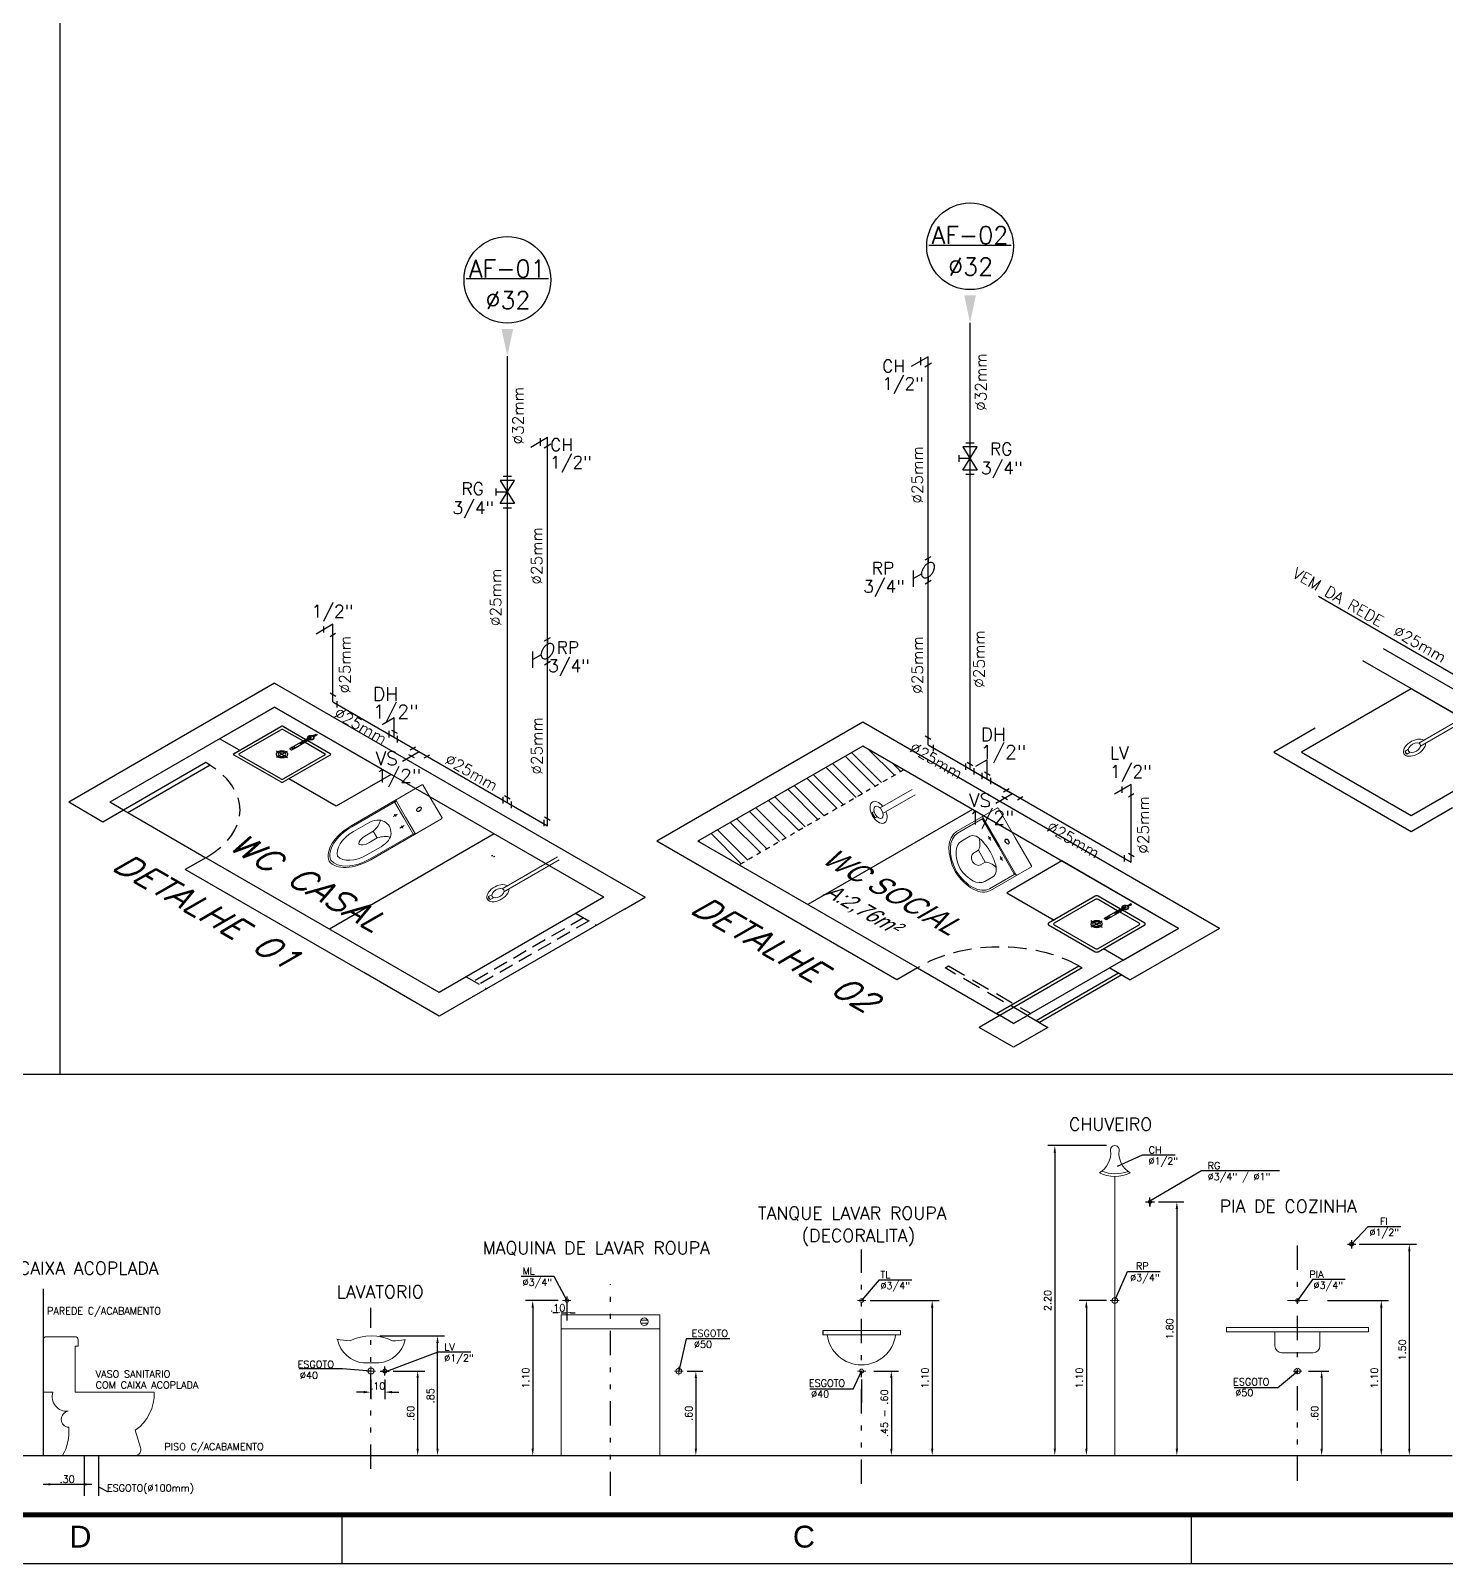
# Model space of a CAD drawing. Header units: millimetres. Extents: x 3923 to 4007, y 744 to 863.
# Drawn here: x 3947.21 to 3976.37, y 743.99 to 775.57 of the extents above; entities that cross this region are included whole.
import ezdxf
from ezdxf.enums import TextEntityAlignment as Align

# ---------------------------------------------------------------- set-up
doc = ezdxf.new("R2010")
doc.units = ezdxf.units.MM
for name, pattern in [('DASHDOT2', [0.5, 0.25, -0.125, 0, -0.125]), ('DASHED', [0.75, 0.5, -0.25]), ('DIVIDE', [1.25, 0.5, -0.25, 0, -0.25, 0, -0.25]), ('HIDDEN2', [0.1875, 0.125, -0.0625])]:
    doc.linetypes.add(name, pattern=pattern)
for name, color, linetype in [('-HIDRO', 8, 'Continuous'), ('A-PEN-R', 1, 'Continuous'), ('A-PEN-Y', 2, 'Continuous'), ('AF', 5, 'Continuous'), ('CERC02', 3, 'Continuous'), ('CONEXAO_AG_FRIA', 2, 'Continuous'), ('CONEXÃO_HIDRÁULICA', 2, 'Continuous'), ('Diametro', 2, 'Continuous'), ('E-txt-g', 3, 'Continuous'), ('HIDRO 01', 4, 'Continuous'), ('LAYER8', 9, 'Continuous'), ("PRANCHA - PROJETU'S", 7, 'Continuous'), ('Prumadas_L', 1, 'Continuous'), ('Prumadas_Q', 3, 'Continuous'), ('Prumadas_T', 2, 'Continuous'), ('TEXT', 2, 'Continuous'), ('TigreCad', 3, 'Continuous'), ('TUBELPAREDE', 2, 'Continuous')]:
    doc.layers.add(name, color=color, linetype=linetype)
for name, color, linetype, lineweight in [('BLOCOS HIDRAULICA', 4, 'Continuous', 9), ('E-Lay-9', 9, 'Continuous', 9), ('E-Txt-W', 7, 'Continuous', 20)]:
    doc.layers.add(name, color=color, linetype=linetype, lineweight=lineweight)
doc.styles.add('ARIAL', font='arial.ttf', dxfattribs={"height": 2})
doc.styles.add('F2', font='ARIALN.TTF')
doc.styles.add('REG60', font='romans.shx', dxfattribs={"width": 0.8, "height": 0.15})
doc.styles.add('REG80', font='romans.shx', dxfattribs={"width": 0.8, "height": 0.2})
doc.styles.add('ROMANS', font='romans__.ttf', dxfattribs={"height": 0.1})

# ---------------------------------------------------------------- blocks, each defined once
blk = doc.blocks.new('ADFSGASDFG')
at = {"layer": "PRANCHA - PROJETU'S", "color": 1}
for p, q in [((307.178, 48.946), (307.178, 47.946)), ((307.178, 48.946), (307.178, 47.946)), ((276.578, 47.946), (360.678, 47.946))]:
    blk.add_line(p, q, dxfattribs=at)
at = {"layer": "PRANCHA - PROJETU'S", "color": 4, "const_width": 0.1}
blk.add_lwpolyline([(279.078, 106.346), (359.678, 106.346), (359.678, 48.946), (279.078, 48.946)], close=True, dxfattribs=at)
at = {"layer": "PRANCHA - PROJETU'S", "color": 50, "linetype": 'Continuous', "style": 'ARIAL'}
for s, p in [('D', (301.788, 48.496)), ('C', (316.698, 48.496)), ('C', (316.698, 48.496))]:
    blk.add_text(s, height=0.45, dxfattribs=at).set_placement(p, align=Align.MIDDLE)
blk = doc.blocks.new('Chuveiro')
at = {"layer": 'E-Lay-9', "color": 8}
for p, q in [((-0.0311, 0.0156), (-0.3604, 0.0156)), ((0.0509, 0.0156), (0.0311, 0.0156)), ((0.0509, 0.0156), (0.0509, -0.0156)), ((-0.0311, -0.0156), (-0.3604, -0.0156)), ((0.0509, -0.0156), (0.0311, -0.0156))]:
    blk.add_line(p, q, dxfattribs=at)
blk.add_circle((0, 0), 0.0348, dxfattribs=at)
for centre, radius, start, end in [((0, 0), 0.0624, 194.4775, 165.5225), ((0.0093, 0), 0.0444, 339.42663, 20.57337)]:
    blk.add_arc(centre, radius, start, end, dxfattribs=at)
blk = doc.blocks.new('vaso-s')
at = {"color": 8}
for start, end in [(0, 180), (180, 0)]:
    blk.add_arc((0.08, 0), 0.0143, start, end, dxfattribs=at)
at = {"layer": 'E-Lay-9', "color": 8}
for p, q in [((0, 0.17), (0, 0)), ((0.4256, 0.175), (0.005, 0.175)), ((0.16, 0.17), (0.16, 0.17)), ((0.16, 0.17), (0.16, 0)), ((0.4256, 0.165), (0.165, 0.165)), ((0.17, 0), (0.17, 0.16)), ((0.4306, 0.12), (0.3459, 0.12)), ((0.2134, 0.06), (0.1891, 0.06)), ((0.2013, 0.0479), (0.2013, 0.0722)), ((0.3406, 0.035), (0.3406, 0)), ((0.3906, 0.035), (0.3406, 0.035)), ((0, -0.17), (0, 0)), ((0.16, -0.17), (0.16, 0)), ((0.17, 0), (0.17, -0.1601)), ((0.2134, -0.06), (0.1891, -0.06)), ((0.2013, -0.0479), (0.2013, -0.0722)), ((0.3406, -0.035), (0.3406, 0)), ((0.3906, -0.035), (0.3406, -0.035)), ((0.4306, -0.12), (0.3459, -0.12)), ((0.4256, -0.175), (0.005, -0.175)), ((0.16, -0.17), (0.16, -0.17)), ((0.4256, -0.165), (0.165, -0.165))]:
    blk.add_line(p, q, dxfattribs=at)
for centre in [(0.2013, 0.06), (0.2013, -0.06)]:
    blk.add_circle(centre, 0.005, dxfattribs=at)
for centre, radius, start, end in [((0.005, 0.17), 0.005, 90, 180), ((0.155, 0.17), 0.005, 0, 90), ((0.165, 0.17), 0.00495, 180, 270), ((0.165, 0.16), 0.00495, 0, 90), ((0.4256, -0.015), 0.19, 4.52806, 90), ((0.4256, -0.015), 0.18, 4.78019, 90), ((0.3459, 0.0375), 0.0825, 90, 163.03545), ((0.3754, 0.1358), 0.1066, 206.93947, 250.96472), ((0.4306, -0.015), 0.135, 6.37937, 90), ((0.518, -0.015), 0.2624, 163.03545, 176.7233), ((0.3906, -0.015), 0.05, 17.4576, 90), ((0.518, 0.015), 0.2624, 183.2767, 196.96455), ((0.3459, -0.0375), 0.0825, 196.96455, 270), ((0.3754, -0.1358), 0.1066, 109.03528, 153.06053), ((0.3906, 0.015), 0.05, 270, 342.5424), ((0.4256, 0.015), 0.19, 270, 355.47194), ((0.4256, 0.015), 0.18, 270, 355.21981), ((0.4306, 0.015), 0.135, 270, 353.62063), ((0.005, -0.17), 0.005, 180, 270), ((0.155, -0.17), 0.005, 270, 0), ((0.165, -0.17), 0.00495, 90, 180), ((0.165, -0.1601), 0.00495, 270, 0)]:
    blk.add_arc(centre, radius, start, end, dxfattribs=at)
blk = doc.blocks.new('TXT-AMB75')
at = {"layer": 'E-txt-g', "style": 'REG80', "width": 0.8, "flags": 8}
blk.add_attdef('TXT', text='', height=0.2, dxfattribs=at).set_placement((0.005, 0.296), align=Align.CENTER)
at = {"layer": 'E-Txt-W', "style": 'REG60', "width": 0.8, "flags": 8}
blk.add_attdef('TXT', text='', height=0.15, dxfattribs=at).set_placement((0.005, 0.027), align=Align.CENTER)
blk = doc.blocks.new('iso_wc02')
at = {"layer": '-HIDRO', "linetype": 'DASHED', "ltscale": 0.2}
h = blk.add_hatch(dxfattribs=at)
h.set_pattern_fill('ANSI32', color=256, scale=0.02, angle=180, style=0)
h.set_pattern_definition([(225, (-2708.38716, -4082.15972), (0.134703842, -0.134703842), []), (225, (-2708.47696, -4082.15972), (0.134703842, -0.134703842), [])])
h.paths.add_polyline_path([(-1.0352, -0.1372), (-1.2474, -0.3493), (-0.3988, -1.1979), (-0.1867, -0.9857)])
at = {"layer": '-HIDRO', "ltscale": 0.5}
for p, q in [((0.379, 1.4891), (-1.4595, -0.3493)), ((0.379, 1.4891), (0.8386, 1.0295)), ((0.379, 1.277), (-1.2474, -0.3493)), ((0.379, 1.277), (0.7325, 0.9235)), ((0.7325, 0.9235), (0.8386, 1.0295)), ((0.7325, 0.9235), (1.1576, 0.4984)), ((1.1568, 0.4992), (1.2629, 0.6053)), ((1.2629, 0.6053), (1.4396, 0.4285)), ((1.1568, 0.4992), (1.2275, 0.4285)), ((1.2275, 0.4285), (1.1568, 0.4992)), ((1.2275, 0.4285), (1.1568, 0.3578)), ((1.2275, 0.4285), (1.1568, 0.3578)), ((1.4396, 0.4285), (1.2629, 0.2517)), ((0.7325, -0.0665), (1.1568, 0.3578)), ((1.1568, 0.3578), (1.2629, 0.2517)), ((-0.6817, 0.2163), (0.1668, -0.6322)), ((0.7325, -0.0665), (-0.3988, -1.1979)), ((0.7325, -0.0665), (0.8386, -0.1726)), ((0.8386, -0.1726), (-0.3988, -1.41)), ((-1.4595, -0.3493), (-0.3988, -1.41)), ((-1.2474, -0.3493), (-0.3988, -1.1979))]:
    blk.add_line(p, q, dxfattribs=at)
at = {"layer": '-HIDRO'}
for p, q in [((0.165, 1.037), (0.1593, 1.0314)), ((0.177, 1.0137), (0.1593, 1.0314)), ((0.1827, 1.0193), (0.165, 1.037)), ((0.1887, 1.002), (0.2425, 0.9482)), ((0.1944, 1.0076), (0.2481, 0.9539)), ((0.2775, 0.9084), (0.1963, 0.9896)), ((0.288, 0.9189), (0.2067, 1.0001)), ((0.2481, 0.9539), (0.2425, 0.9482)), ((0.2766, 0.908), (0.2785, 0.9061)), ((0.2794, 0.9065), (0.2815, 0.9044)), ((0.2807, 0.9039), (0.2825, 0.9021)), ((0.2897, 0.8962), (0.2834, 0.9025)), ((0.2884, 0.9198), (0.2902, 0.9179)), ((0.2898, 0.917), (0.292, 0.9148)), ((0.2924, 0.9157), (0.2943, 0.9139)), ((0.3002, 0.9066), (0.2939, 0.913)), ((0.3408, 0.8556), (0.3118, 0.8846)), ((0.3408, 0.8556), (0.3697, 0.8846)), ((0.3408, 0.8556), (0.3118, 0.8266)), ((0.3408, 0.8556), (0.3697, 0.8266))]:
    blk.add_line(p, q, dxfattribs=at)
at = {"layer": '-HIDRO', "linetype": 'DASHDOT2', "ltscale": 0.05}
blk.add_line((-1.0352, -0.1372), (-0.1867, -0.9857), dxfattribs=at)
at = {"layer": '-HIDRO'}
blk.add_lwpolyline([(0.5593, 0.8916), (0.6618, 0.9942), (0.379, 1.277), (-0.2221, 0.676), (0.0608, 0.3931), (0.3047, 0.6371)], dxfattribs=at)
for points in [[(0.2076, 0.9783), (0.0926, 0.8633, 0.414214), (0.0926, 0.8492), (0.333, 0.6088, 0.414214), (0.3472, 0.6088), (0.5876, 0.8492, 0.414214), (0.5876, 0.8633), (0.3472, 1.1038, 0.414214), (0.333, 1.1038), (0.218, 0.9888)], [(0.2217, 0.9642), (0.1209, 0.8633, 0.414214), (0.1209, 0.8492), (0.333, 0.6371, 0.414214), (0.3472, 0.6371), (0.5593, 0.8492, 0.414214), (0.5593, 0.8633), (0.3472, 1.0755, 0.414214), (0.333, 1.0755), (0.2322, 0.9746)]]:
    blk.add_lwpolyline(points, format="xyb", dxfattribs=at)
at = {"layer": '-HIDRO', "ltscale": 0.05}
for points in [[(1.219, 0.5614), (1.2014, 0.5438), (0.7771, 0.968), (0.7948, 0.9857)], [(1.1568, 0.3578), (1.1391, 0.3401), (0.7149, 0.7644), (0.7325, 0.782)]]:
    blk.add_lwpolyline(points, close=True, dxfattribs=at)
at = {"layer": '-HIDRO', "linetype": 'HIDDEN2'}
blk.add_lwpolyline([(1.1568, 0.4992), (0.7325, 0.0749), (0.7149, 0.0926), (1.1391, 0.5169)], close=True, dxfattribs=at)
at = {"layer": '-HIDRO'}
for centre, radius, start, end in [((0.1923, 1.0041), 0.018, 147.83959, 290.74422), ((0.1923, 1.0041), 0.015, 330.46601, 299.53399), ((0.1923, 1.0041), 0.018, 339.25578, 122.16041), ((0.1945, 1.0018), 0.00582, 91.53885, 178.46115), ((0.3408, 0.8556), 0.03, 135, 315), ((0.3408, 0.8556), 0.03, 315, 135), ((0.3408, 0.8556), 0.02, 135, 315), ((0.3408, 0.8556), 0.02, 315, 135)]:
    blk.add_arc(centre, radius, start, end, dxfattribs=at)
at = {"layer": '-HIDRO', "linetype": 'HIDDEN2'}
blk.add_arc((1.1196, 0.3574), 0.574, 134.84421, 227.59354, dxfattribs=at)
at = {"layer": '-HIDRO'}
for centre in [(0.2736, 0.9228), (0.295, 0.9014)]:
    blk.add_ellipse(centre, major_axis=(0.00523, 0.00523), ratio=0.331547, start_param=3.141593, end_param=6.283185, dxfattribs=at)
at = {"layer": '-HIDRO', "extrusion": (0, 0, -1)}
for centre, start_param, end_param in [((0.2825, 0.9139), 2.66571, 6.759068), ((0.2844, 0.912), 3.141593, 6.283185), ((0.2865, 0.9098), 2.66571, 6.759068), ((0.2884, 0.908), 3.141593, 6.283185)]:
    blk.add_ellipse(centre, major_axis=(-0.00588, -0.00588), ratio=0.08357, start_param=start_param, end_param=end_param, dxfattribs=at)
at = {"layer": '-HIDRO', "xscale": -1, "rotation": 134.9999999999999}
for name, p in [('vaso-s', (-0.4349, 0.4349)), ('Chuveiro', (-0.6558, -0.2675))]:
    blk.add_blockref(name, p, dxfattribs=at)
at = {"layer": '-HIDRO', "linetype": 'HIDDEN2'}
ref = blk.add_blockref('TXT-AMB75', (0.2676, -0.3922), dxfattribs=dict(at, xscale=0.729, yscale=0.729, zscale=0.7290000000000001, rotation=44.99999999999999))
ref.add_attrib('TXT', 'WC SOCIAL', dxfattribs={"layer": 'E-txt-g', "color": 2, "height": 0.1458, "rotation": 45, "style": 'F2'}).set_placement((0.1177, -0.2366), align=Align.CENTER)
ref.add_attrib('TXT', 'A:2,76m²', dxfattribs={"layer": 'E-Txt-W', "height": 0.10935, "rotation": 45, "style": 'F2'}).set_placement((0.2565, -0.3755), align=Align.CENTER)
blk = doc.blocks.new('*U1326', base_point=(2541.5, 283.9))
for p, q in [((2535.4, 277.1), (2535.4, 283.8)), ((2538.6, 275.6), (2544.4, 278.9))]:
    blk.add_line(p, q)
blk = doc.blocks.new('*U1325', base_point=(2541.5, 289.3))
for p, q in [((2535.8, 298.7), (2547.3, 280)), ((2535.8, 280), (2547.3, 298.7)), ((2547.3, 298.7), (2535.8, 298.7)), ((2538.2, 302), (2544.9, 302)), ((2541.5, 289.3), (2532.6, 289.3)), ((2547.3, 280), (2535.8, 280)), ((2538.2, 276.7), (2544.9, 276.7))]:
    blk.add_line(p, q)
at = {"linetype": 'Continuous'}
blk.add_line((2532.6, 286.6), (2532.6, 292.1), dxfattribs=at)
blk = doc.blocks.new('ADH_CXI_RG_A')
for p, q in [((0.0195, 0.0667), (-0.0195, 0.0892)), ((0, 0.078), (0, 0.046)), ((-0.0195, -0.0667), (0.0195, -0.0892)), ((0, -0.046), (0, -0.078)), ((0.0398, -0.023), (0.0937, -0.0541)), ((0.0937, -0.1066), (0.0937, -0.0016))]:
    blk.add_line(p, q)
blk.add_lwpolyline([(0.0398, -0.023, 0.064782), (0.0374, -0.0059, 0.052885), (0.0305, 0.0119, 0.05077), (0.0199, 0.0283, 0.057376), (0.0069, 0.0413, 0.075912), (-0.0069, 0.0493, 0.111921), (-0.0199, 0.0513, 0.1493), (-0.0305, 0.0472, 0.133827), (-0.0374, 0.0373, 0.091621), (-0.0398, 0.023, 0.064782), (-0.0374, 0.0059, 0.052885), (-0.0305, -0.0119, 0.05077), (-0.0199, -0.0283, 0.057376), (-0.0069, -0.0413, 0.075912), (0.0069, -0.0493, 0.111921), (0.0199, -0.0513, 0.1493), (0.0305, -0.0472, 0.133827), (0.0374, -0.0373, 0.091621), (0.0398, -0.023)], format="xyb", close=True)
blk = doc.blocks.new('iso_wc01')
at = {"layer": '-HIDRO', "ltscale": 0.5}
for p, q in [((-0.379, 1.4891), (-1.4396, 0.4285)), ((-0.379, 1.4891), (1.5302, -0.4201)), ((-0.379, 1.277), (-1.2275, 0.4285)), ((1.3181, -0.4201), (-0.379, 1.277)), ((-1.2629, 0.2517), (-1.4396, 0.4285)), ((-1.1568, 0.3578), (-1.2275, 0.4285)), ((-1.1568, 0.3578), (-1.2629, 0.2517)), ((0.7524, 0.1456), (-0.0961, -0.7029)), ((-0.7325, -0.0665), (-0.8386, -0.1726)), ((0.4695, -1.2686), (-0.7325, -0.0665)), ((0.0806, -1.0918), (-0.8386, -0.1726)), ((1.3181, -0.4201), (0.4695, -1.2686)), ((1.4241, -0.5261), (1.5302, -0.4201)), ((1.4241, -0.5261), (0.4695, -1.4807)), ((0.4695, -1.4807), (0.0806, -1.0918))]:
    blk.add_line(p, q, dxfattribs=at)
at = {"layer": '-HIDRO'}
for p, q in [((-0.1827, 1.0193), (-0.165, 1.037)), ((-0.177, 1.0137), (-0.1593, 1.0314)), ((-0.165, 1.037), (-0.1593, 1.0314)), ((-0.288, 0.9189), (-0.2067, 1.0001)), ((-0.2775, 0.9084), (-0.1963, 0.9896)), ((-0.1944, 1.0076), (-0.2481, 0.9539)), ((-0.2481, 0.9539), (-0.2425, 0.9482)), ((-0.1887, 1.002), (-0.2425, 0.9482)), ((-0.3408, 0.8556), (-0.3697, 0.8846)), ((-0.3408, 0.8556), (-0.3118, 0.8846)), ((-0.3002, 0.9066), (-0.2939, 0.913)), ((-0.2924, 0.9157), (-0.2943, 0.9139)), ((-0.2898, 0.917), (-0.292, 0.9148)), ((-0.2884, 0.9198), (-0.2902, 0.9179)), ((-0.2897, 0.8962), (-0.2834, 0.9025)), ((-0.2807, 0.9039), (-0.2825, 0.9021)), ((-0.2794, 0.9065), (-0.2815, 0.9044)), ((-0.2766, 0.908), (-0.2785, 0.9061)), ((-0.3408, 0.8556), (-0.3697, 0.8266)), ((-0.3408, 0.8556), (-0.3118, 0.8266))]:
    blk.add_line(p, q, dxfattribs=at)
at = {"layer": '-HIDRO', "ltscale": 0.05}
blk.add_line((-1.1356, 0.3366), (-0.7325, -0.0665), dxfattribs=at)
at = {"layer": '-HIDRO', "linetype": 'DASHED', "ltscale": 0.2}
for p, q in [((1.2133, -0.6026), (0.6476, -1.1683)), ((1.2416, -0.6309), (0.6759, -1.1966)), ((1.1744, -0.5637), (1.2805, -0.6698)), ((0.6087, -1.1294), (0.7148, -1.2355))]:
    blk.add_line(p, q, dxfattribs=at)
at = {"layer": '-HIDRO'}
blk.add_lwpolyline([(-0.5593, 0.8916), (-0.6618, 0.9942), (-0.379, 1.277), (0.2221, 0.676), (-0.0608, 0.3931), (-0.3047, 0.6371)], dxfattribs=at)
for points in [[(-0.2076, 0.9783), (-0.0926, 0.8633, -0.414214), (-0.0926, 0.8492), (-0.333, 0.6088, -0.414214), (-0.3472, 0.6088), (-0.5876, 0.8492, -0.414214), (-0.5876, 0.8633), (-0.3472, 1.1038, -0.414214), (-0.333, 1.1038), (-0.218, 0.9888)], [(-0.2217, 0.9642), (-0.1209, 0.8633, -0.414214), (-0.1209, 0.8492), (-0.333, 0.6371, -0.414214), (-0.3472, 0.6371), (-0.5593, 0.8492, -0.414214), (-0.5593, 0.8633), (-0.3472, 1.0755, -0.414214), (-0.333, 1.0755), (-0.2322, 0.9746)]]:
    blk.add_lwpolyline(points, format="xyb", dxfattribs=at)
at = {"layer": '-HIDRO', "ltscale": 0.05}
blk.add_lwpolyline([(-1.1568, 0.3578), (-1.1356, 0.3366), (-0.7113, 0.7608), (-0.7325, 0.782)], close=True, dxfattribs=at)
at = {"layer": '-HIDRO'}
for centre, radius, start, end in [((-0.1923, 1.0041), 0.018, 57.83959, 200.74422), ((-0.1923, 1.0041), 0.015, 240.46601, 209.53399), ((-0.1923, 1.0041), 0.018, 249.25578, 32.16041), ((-0.1945, 1.0018), 0.00582, 1.53885, 88.46115), ((-0.3408, 0.8556), 0.03, 45, 225), ((-0.3408, 0.8556), 0.03, 225, 45), ((-0.3408, 0.8556), 0.02, 45, 225), ((-0.3408, 0.8556), 0.02, 225, 45)]:
    blk.add_arc(centre, radius, start, end, dxfattribs=at)
at = {"layer": '-HIDRO', "linetype": 'HIDDEN2'}
blk.add_arc((-1.1568, 0.3578), 0.6, 315, 45, dxfattribs=at)
at = {"layer": '-HIDRO', "extrusion": (0, 0, -1)}
for centre in [(-0.295, 0.9014), (-0.2736, 0.9228)]:
    blk.add_ellipse(centre, major_axis=(-0.00523, 0.00523), ratio=0.331547, start_param=3.141593, end_param=6.283185, dxfattribs=at)
at = {"layer": '-HIDRO'}
for centre, start_param, end_param in [((-0.2884, 0.908), 3.141593, 6.283185), ((-0.2865, 0.9098), 2.66571, 6.759068), ((-0.2844, 0.912), 3.141593, 6.283185), ((-0.2825, 0.9139), 2.66571, 6.759068)]:
    blk.add_ellipse(centre, major_axis=(0.00588, -0.00588), ratio=0.08357, start_param=start_param, end_param=end_param, dxfattribs=at)
at = {"layer": 'HIDRO 01', "color": 4}
for p, q in [((0.7535, -0.057), (0.7509, -0.0596)), ((0.7561, -0.0544), (0.7535, -0.057))]:
    blk.add_line(p, q, dxfattribs=at)
at = {"layer": 'HIDRO 01', "color": 4, "extrusion": (0, 0, -1)}
for centre, radius, start, end in [((-0.7418, -0.0455), 0.00495, 225.02599, 314.97398), ((-0.75, -0.0587), 0.00124, 225, 314.99997)]:
    blk.add_arc(centre, radius, start, end, dxfattribs=at)
at = {"layer": 'HIDRO 01', "color": 4}
blk.add_arc((0.7552, -0.0535), 0.00124, 315, 45.00105, dxfattribs=at)
at = {"layer": '-HIDRO', "rotation": 225}
blk.add_blockref('vaso-s', (0.4349, 0.4349), dxfattribs=at)
at = {"layer": '-HIDRO', "xscale": -1, "rotation": 45}
blk.add_blockref('Chuveiro', (0.7717, -0.3834), dxfattribs=at)
blk = doc.blocks.new('iso_deck')
at = {"layer": '-HIDRO', "linetype": 'Continuous'}
for p, q in [((0.8953, -0.3296), (0.471, -0.7539, 1.0196)), ((0.966, -0.4003), (0.5418, -0.8246, 1.0196)), ((0.471, -0.7539, -14.7285), (0.5418, -0.8246, -15.0053)), ((0.8879, -0.7274, -15.484), (0.5418, -0.8246, 1.0196)), ((0.5418, -0.8246, 1.0196), (0.9689, -1.2517, 1.0196)), ((1.3932, -0.8275), (0.9689, -1.2517, 1.0196)), ((1.0751, -0.9146, -15.484), (0.9689, -1.2517, 1.0196)), ((1.4639, -0.8982), (1.0396, -1.3224, 1.0196)), ((0.9689, -1.2517, -16.9427), (1.0396, -1.3224, 1.0196))]:
    blk.add_line(p, q, dxfattribs=at)
at = {"layer": '-HIDRO'}
for p, q in [((1.1102, -1.2518), (1.4639, -0.8982, 17.2195)), ((1.7452, -1.2725), (1.7572, -1.2845))]:
    blk.add_line(p, q, dxfattribs=at)
at = {"layer": '-HIDRO', "ltscale": 0.5}
blk.add_lwpolyline([(0.2828, 0.2828), (-0.2828, 0.8485), (-0.8485, 0.2828), (-0.2828, -0.2828)], close=True, dxfattribs=at)
blk.add_lwpolyline([(-0.7778, 0.495), (-0.9899, 0.2828), (-0.2828, -0.4243), (-0.0707, -0.2121)], dxfattribs=at)
at = {"layer": '-HIDRO', "elevation": 1.0196}
for points in [[(0.471, -0.7539), (1.0396, -1.3224), (1.4639, -0.8982), (0.8953, -0.3296)], [(0.5418, -0.8246), (0.9689, -1.2517), (1.3932, -0.8275), (0.966, -0.4003)]]:
    blk.add_lwpolyline(points, close=True, dxfattribs=at)
at = {"layer": '-HIDRO', "linetype": 'Continuous', "elevation": -15.484}
blk.add_lwpolyline([(1.0905, -0.5248), (1.2777, -0.712), (1.0751, -0.9146), (0.8879, -0.7274)], close=True, dxfattribs=at)
at = {"layer": '-HIDRO'}
blk.add_lwpolyline([(1.1102, -1.2518), (1.8145, -1.956), (2.1681, -1.6024), (1.4639, -0.8982)], dxfattribs=at)
for points in [[(1.6999, -1.2949), (1.6226, -1.2176, 0.414214), (1.5768, -1.2176), (1.3935, -1.4009, 0.414214), (1.3935, -1.4467), (1.6226, -1.6758, 0.414214), (1.6684, -1.6758), (1.8517, -1.4925, 0.414214), (1.8517, -1.4467), (1.7414, -1.3364)], [(1.7856, -1.3037), (1.7896, -1.2997, 0.546464), (1.7845, -1.2764, -0.10784), (1.7816, -1.2745), (1.7567, -1.2496)], [(1.7314, -1.3264), (1.7114, -1.3064, 0.414214)], [(1.7611, -1.3368), (1.7827, -1.3153, 0.133256), (1.7853, -1.3106, 0.106756), (1.7856, -1.3039, 0.082828), (1.7833, -1.2973, 0.071352), (1.7785, -1.2908, 0.071352), (1.772, -1.286, 0.082828), (1.7654, -1.2837, 0.106756), (1.7587, -1.2839, 0.133256), (1.754, -1.2866), (1.7325, -1.3082)], [(1.7845, -1.2764, 0.293273), (1.7696, -1.2797), (1.7655, -1.2837)]]:
    blk.add_lwpolyline(points, format="xyb", dxfattribs=at)
for points in [[(1.7423, -1.2525), (1.645, -1.3498, 1), (1.6564, -1.3613), (1.7538, -1.2639, 1)], [(1.7325, -1.3082, 0.133256), (1.7298, -1.3128, 0.106756), (1.7295, -1.3195, 0.082828), (1.7318, -1.3261, 0.071352), (1.7367, -1.3326, 0.071352), (1.7432, -1.3375, 0.082828), (1.7498, -1.3398, 0.106756), (1.7564, -1.3395, 0.133256), (1.7611, -1.3368, 0.133256), (1.7638, -1.3321, 0.106756), (1.7641, -1.3254, 0.082828), (1.7618, -1.3188, 0.071352), (1.7569, -1.3123, 0.071352), (1.7504, -1.3075, 0.082828), (1.7438, -1.3052, 0.106756), (1.7372, -1.3055, 0.133256)], [(1.7468, -1.3311, 0.133256), (1.7476, -1.3297, 0.106756), (1.7477, -1.3277, 0.082828), (1.747, -1.3257, 0.071352), (1.7455, -1.3237, 0.071352), (1.7436, -1.3223, 0.082828), (1.7416, -1.3216, 0.106756), (1.7396, -1.3217, 0.133256), (1.7382, -1.3225, 0.133256), (1.7374, -1.3239, 0.106756), (1.7373, -1.3259, 0.082828), (1.738, -1.3279, 0.071352), (1.7395, -1.3298, 0.071352), (1.7414, -1.3313, 0.082828), (1.7434, -1.332, 0.106756), (1.7454, -1.3319, 0.133256)]]:
    blk.add_lwpolyline(points, format="xyb", close=True, dxfattribs=at)
for radius in [0.0243, 0.0142]:
    blk.add_circle((1.6226, -1.4467), radius, dxfattribs=at)
for centre, radius, start, end in [((1.7481, -1.2582), 0.0122, 266.81031, 183.18969), ((1.7796, -1.2897), 0.0284, 160.37693, 179.41531), ((1.6507, -1.3556), 0.0101, 98.1301, 351.8699)]:
    blk.add_arc(centre, radius, start, end, dxfattribs=at)
for p, q in [((2.2742, -1.4963), (-0.4251, 1.203)), ((2.1681, -1.6024), (-0.5312, 1.0969))]:
    blk.add_line(p, q)
at = {"layer": '-HIDRO', "xscale": -1, "rotation": 44.99999999999984}
blk.add_blockref('Chuveiro', (-0.2659, 0.3219), dxfattribs=at)
at = {"layer": 'Diametro', "style": 'ROMANS'}
blk.add_text('DETALHE 05', height=0.1, rotation=315, dxfattribs=at).set_placement((0.5937, -1.3126), align=Align.CENTER)

msp = doc.modelspace()

# ---------------------------------------------------------------- linework, layer by layer
at = {"linetype": 'ByBlock'}
for p, q in [((3958.058, 749.15), (3957.971, 749.15)), ((3958.145, 749.15), (3958.261, 749.15)), ((3958.348, 749.15), (3958.435, 749.15))]:
    msp.add_line(p, q, dxfattribs=at)
msp.add_line((3958.261, 749.313), (3958.261, 748.988))
for points in [[(3958.058, 749.165), (3958.058, 749.136), (3958.145, 749.15)], [(3958.348, 749.165), (3958.348, 749.136), (3958.261, 749.15)]]:
    msp.add_solid(points, dxfattribs=at)
at = {"layer": 'A-PEN-R'}
for p, q in [((3947.816, 802.711), (3947.816, 754.064)), ((3938.444, 754.064), (3988.629, 754.064))]:
    msp.add_line(p, q, dxfattribs=at)
at = {"layer": 'A-PEN-Y'}
for p, q in [((3953.384, 761.919), (3953.499, 761.853)), ((3953.524, 761.753), (3953.524, 761.62)), ((3954.592, 761.136), (3954.592, 761.003)), ((3954.648, 761.155), (3954.763, 761.088)), ((3954.769, 761.034), (3954.769, 760.9)), ((3955.037, 760.746), (3955.153, 760.812)), ((3965.649, 761.034), (3965.765, 760.967)), ((3965.812, 760.854), (3965.812, 760.721)), ((3955.121, 760.58), (3955.005, 760.647)), ((3955.322, 760.581), (3955.438, 760.648)), ((3966.481, 760.468), (3966.481, 760.334)), ((3966.515, 760.494), (3966.631, 760.428)), ((3966.649, 760.371), (3966.649, 760.238)), ((3966.817, 760.274), (3966.817, 760.14)), ((3966.873, 760.292), (3966.988, 760.226)), ((3966.994, 760.171), (3966.994, 760.038)), ((3967.262, 759.883), (3967.378, 759.95)), ((3956.946, 759.777), (3956.946, 759.644)), ((3956.979, 759.804), (3957.095, 759.737)), ((3957.113, 759.681), (3957.113, 759.547)), ((3967.346, 759.718), (3967.23, 759.785)), ((3967.547, 759.719), (3967.663, 759.786)), ((3957.788, 759.306), (3957.788, 759.173)), ((3957.806, 759.366), (3957.922, 759.299)), ((3969.752, 758.579), (3969.752, 758.446)), ((3969.836, 758.616), (3969.952, 758.55))]:
    msp.add_line(p, q, dxfattribs=at)
at = {"layer": 'AF'}
for p, q in [((3966.573, 760.348), (3966.573, 769.548)), ((3957.037, 759.658), (3957.037, 768.858)), ((3965.707, 768.848), (3965.36, 768.648)), ((3965.707, 760.848), (3965.707, 768.848)), ((3957.864, 767.18), (3957.518, 766.98)), ((3957.864, 759.18), (3957.864, 767.18)), ((3973.752, 763.911), (3987.124, 756.191)), ((3953.441, 763.334), (3953.095, 763.134)), ((3953.441, 761.734), (3953.441, 763.334)), ((3953.441, 761.734), (3957.864, 759.18)), ((3954.703, 761.406), (3954.46, 761.266)), ((3954.703, 761.006), (3954.703, 761.406)), ((3965.707, 760.848), (3969.894, 758.431)), ((3955.222, 760.706), (3954.876, 760.506)), ((3966.928, 760.543), (3966.685, 760.403)), ((3966.928, 760.143), (3966.928, 760.543)), ((3957.864, 759.18), (3957.864, 760.334)), ((3966.573, 760.348), (3966.928, 760.143)), ((3966.928, 760.143), (3967.447, 759.843)), ((3967.447, 759.843), (3967.101, 759.643)), ((3969.894, 760.031), (3969.548, 759.831)), ((3969.894, 758.431), (3969.894, 760.031)), ((3969.894, 758.431), (3969.894, 758.712))]:
    msp.add_line(p, q, dxfattribs=at)
at = {"layer": 'BLOCOS HIDRAULICA'}
for p, q in [((3969.556, 749.458), (3969.556, 751.959)), ((3958.174, 749.4), (3958.348, 749.4)), ((3964.251, 749.4), (3964.426, 749.4)), ((3969.463, 749.4), (3969.649, 749.4)), ((3969.556, 749.307), (3969.556, 749.492)), ((3973.117, 749.4), (3973.526, 749.4)), ((3973.233, 749.4), (3973.407, 749.4)), ((3958.145, 749.109), (3958.145, 746.205)), ((3958.145, 749.109), (3960.178, 749.109)), ((3960.178, 749.109), (3960.178, 746.205)), ((3969.556, 746.205), (3969.556, 749.341)), ((3958.145, 748.819), (3960.178, 748.819)), ((3959.788, 748.993), (3959.932, 748.993)), ((3959.788, 748.935), (3959.932, 748.935)), ((3965.137, 748.784), (3963.54, 748.784)), ((3965.137, 748.784), (3965.137, 748.697)), ((3974.781, 748.846), (3971.859, 748.846)), ((3971.859, 748.759), (3971.859, 748.846)), ((3974.781, 748.759), (3974.781, 748.846)), ((3947.54, 748.656), (3948.128, 748.656)), ((3948.193, 748.46), (3948.128, 748.46)), ((3948.128, 748.46), (3948.128, 747.512)), ((3948.193, 748.59), (3948.193, 748.46)), ((3963.54, 748.697), (3965.137, 748.697)), ((3971.859, 748.759), (3974.781, 748.759)), ((3972.856, 748.759), (3972.856, 748.469)), ((3973.784, 748.759), (3973.784, 748.469)), ((3973.001, 748.324), (3973.639, 748.324)), ((3954.135, 747.948), (3954.32, 747.948)), ((3960.483, 747.948), (3960.657, 747.948)), ((3960.57, 748.035), (3960.57, 747.861)), ((3964.251, 747.948), (3964.426, 747.948)), ((3973.233, 747.948), (3973.407, 747.948)), ((3947.67, 747.512), (3947.474, 747.512)), ((3948.128, 747.512), (3949.761, 747.512)), ((3949.369, 746.728), (3949.479, 746.375)), ((3949.355, 746.205), (3947.866, 746.205))]:
    msp.add_line(p, q, dxfattribs=at)
at = {"layer": 'BLOCOS HIDRAULICA', "color": 8}
msp.add_line((3947.474, 747.512), (3947.474, 748.59), dxfattribs=at)
at = {"layer": 'BLOCOS HIDRAULICA', "linetype": 'DIVIDE'}
msp.add_line((3954.227, 747.855), (3954.227, 748.04), dxfattribs=at)
at = {"layer": 'BLOCOS HIDRAULICA'}
for points in [[(3969.237, 752.031, 0.299855), (3969.468, 752.495, -1.127154), (3969.644, 752.495, 0.299855), (3969.875, 752.031, -0.225434), (3969.237, 752.031)], [(3969.83, 752.061, -0.188676), (3969.288, 752.066)]]:
    msp.add_lwpolyline(points, format="xyb", dxfattribs=at)
for centre, radius in [((3958.261, 749.4), 0.0388), ((3964.338, 749.4), 0.0388), ((3969.556, 749.4), 0.0583), ((3973.32, 749.4), 0.0388), ((3959.86, 748.964), 0.0777), ((3954.227, 747.948), 0.0607), ((3960.57, 747.948), 0.0583), ((3964.338, 747.948), 0.0388), ((3973.32, 747.948), 0.0583)]:
    msp.add_circle(centre, radius, dxfattribs=at)
for centre, radius, start, end in [((3947.54, 748.59), 0.0653, 90, 180), ((3948.128, 748.59), 0.0653, 0, 90), ((3953.887, 750.622), 2.051, 259.8389, 267.4965), ((3954.131, 748.722), 0.609, 192.0404, 264.6167), ((3954.233, 747.678), 0.996, 64.0686, 115.9314), ((3954.334, 748.722), 0.609, 275.3833, 347.9596), ((3954.728, 749.434), 0.863, 266.0429, 283.4487), ((3964.334, 748.785), 0.711, 187.145, 352.855), ((3973.001, 748.469), 0.145, 180, 270), ((3973.639, 748.469), 0.145, 270, 0), ((3954.232, 737.548), 10.569, 89.1423, 90.8577), ((3947.961, 747.422), 0.304, 162.8316, 275.0708), ((3948.844, 747.481), 0.918, 304.9042, 1.9657), ((3948.01, 746.954), 0.166, 97.4898, 265.6395), ((3947.102, 746.683), 0.901, 328.009, 6.7373), ((3949.355, 746.336), 0.131, 270, 17.354)]:
    msp.add_arc(centre, radius, start, end, dxfattribs=at)
at = {"layer": 'CONEXÃO_HIDRÁULICA'}
for p, q in [((3953.254, 763.162), (3953.254, 763.292)), ((3953.385, 763.086), (3953.497, 763.15)), ((3969.706, 759.859), (3969.706, 759.989)), ((3969.838, 759.782), (3969.95, 759.847))]:
    msp.add_line(p, q, dxfattribs=at)
at = {"layer": 'LAYER8', "linetype": 'ByBlock'}
for p, q in [((3969.382, 752.594), (3968.174, 752.594)), ((3968.319, 752.449), (3968.319, 746.351)), ((3970.455, 751.433), (3970.98, 751.433)), ((3970.834, 751.287), (3970.834, 746.351)), ((3974.589, 750.561), (3975.77, 750.561)), ((3975.625, 750.416), (3975.625, 746.351)), ((3958.087, 749.4), (3957.414, 749.4)), ((3964.513, 749.4), (3965.938, 749.4)), ((3969.382, 749.4), (3968.824, 749.4)), ((3973.937, 749.4), (3975.194, 749.4)), ((3957.56, 749.255), (3957.56, 746.351)), ((3965.793, 749.255), (3965.793, 746.351)), ((3968.97, 749.255), (3968.97, 746.351)), ((3975.048, 749.255), (3975.048, 746.351)), ((3954.408, 748.674), (3955.743, 748.674)), ((3955.598, 746.351), (3955.598, 748.529)), ((3954.686, 747.948), (3955.334, 747.948)), ((3960.745, 747.948), (3961.067, 747.948)), ((3964.593, 747.948), (3965.096, 747.948)), ((3973.548, 747.948), (3973.964, 747.948)), ((3954.076, 747.513), (3953.931, 747.513)), ((3954.221, 747.773), (3954.221, 747.368)), ((3954.511, 747.773), (3954.511, 747.368)), ((3954.657, 747.513), (3954.802, 747.513)), ((3955.189, 746.351), (3955.189, 747.803)), ((3960.922, 747.803), (3960.922, 746.351)), ((3964.338, 747.773), (3964.338, 747.292)), ((3964.951, 747.803), (3964.951, 746.351)), ((3973.819, 747.803), (3973.819, 746.351)), ((3947.474, 745.614), (3948.471, 745.614))]:
    msp.add_line(p, q, dxfattribs=at)
at = {"layer": 'LAYER8'}
for p, q in [((3969.608, 752.169), (3970.125, 752.403)), ((3970.125, 752.403), (3970.799, 752.403)), ((3970.281, 751.454), (3971.342, 752.08)), ((3971.342, 752.08), (3972.952, 752.08)), ((3970.189, 751.433), (3970.374, 751.433)), ((3970.281, 751.34), (3970.281, 751.525)), ((3970.281, 751.433), (3970.281, 751.34)), ((3974.774, 750.926), (3974.437, 750.561)), ((3974.774, 750.926), (3975.449, 750.926)), ((3974.349, 750.561), (3974.524, 750.561)), ((3974.349, 750.561), (3974.524, 750.561)), ((3974.437, 750.648), (3974.437, 750.474)), ((3957.321, 749.901), (3957.995, 749.901)), ((3957.995, 749.901), (3958.261, 749.4)), ((3964.697, 749.829), (3964.338, 749.4)), ((3964.697, 749.829), (3965.371, 749.829)), ((3969.556, 749.4), (3969.819, 749.996)), ((3969.819, 749.996), (3970.493, 749.996)), ((3973.628, 749.837), (3973.321, 749.4)), ((3974.302, 749.837), (3973.628, 749.837)), ((3958.261, 749.487), (3958.261, 749.313)), ((3963.54, 748.784), (3963.54, 748.697)), ((3960.724, 748.615), (3960.57, 747.948)), ((3961.619, 748.615), (3960.724, 748.615)), ((3954.55, 747.948), (3955.609, 748.343)), ((3955.609, 748.343), (3956.283, 748.343)), ((3953.639, 747.995), (3952.745, 747.995)), ((3954.227, 747.948), (3953.639, 747.995)), ((3954.419, 747.948), (3954.604, 747.948)), ((3964.166, 747.576), (3964.338, 747.948)), ((3972.909, 747.602), (3973.32, 747.948)), ((3964.166, 747.576), (3963.271, 747.576)), ((3972.909, 747.602), (3972.014, 747.602)), ((3948.814, 745.449), (3948.616, 745.552))]:
    msp.add_line(p, q, dxfattribs=at)
at = {"layer": 'LAYER8', "linetype": 'DIVIDE'}
for p, q in [((3973.32, 745.686), (3973.32, 750.671)), ((3964.338, 745.625), (3964.338, 750.45)), ((3959.161, 745.374), (3959.161, 749.739)), ((3954.221, 745.935), (3954.221, 749.251)), ((3954.511, 747.855), (3954.511, 748.04))]:
    msp.add_line(p, q, dxfattribs=at)
at = {"layer": 'LAYER8', "linetype": 'Continuous'}
for p, q in [((3948.325, 745.374), (3948.325, 746.205)), ((3948.616, 745.374), (3948.616, 746.205))]:
    msp.add_line(p, q, dxfattribs=at)
at = {"layer": 'LAYER8', "const_width": 0.0436}
msp.add_lwpolyline([(3970.259, 751.433, 1), (3970.303, 751.433, 1)], format="xyb", close=True, dxfattribs=at)
at = {"layer": 'LAYER8', "color": 2}
msp.add_lwpolyline([(3950.748, 746.205), (3951.794, 746.205), (3956.943, 746.205), (3962.284, 746.205), (3966.72, 746.205), (3971.774, 746.205), (3976.511, 746.205)], dxfattribs=at)
at = {"layer": 'LAYER8'}
for centre in [(3974.437, 750.561), (3954.511, 747.948)]:
    msp.add_circle(centre, 0.0388, dxfattribs=at)
at = {"layer": 'LAYER8', "linetype": 'ByBlock'}
for points in [[(3968.295, 752.449), (3968.343, 752.449), (3968.319, 752.594)], [(3970.81, 751.287), (3970.859, 751.287), (3970.834, 751.433)], [(3975.601, 750.416), (3975.649, 750.416), (3975.625, 750.561)], [(3957.535, 749.255), (3957.584, 749.255), (3957.56, 749.4)], [(3965.768, 749.255), (3965.817, 749.255), (3965.793, 749.4)], [(3968.945, 749.255), (3968.994, 749.255), (3968.97, 749.4)], [(3975.024, 749.255), (3975.073, 749.255), (3975.048, 749.4)], [(3955.574, 748.529), (3955.622, 748.529), (3955.598, 748.674)], [(3955.165, 747.803), (3955.213, 747.803), (3955.189, 747.948)], [(3960.898, 747.803), (3960.946, 747.803), (3960.922, 747.948)], [(3964.926, 747.803), (3964.975, 747.803), (3964.951, 747.948)], [(3973.795, 747.803), (3973.843, 747.803), (3973.819, 747.948)], [(3954.076, 747.538), (3954.076, 747.489), (3954.221, 747.513)], [(3954.657, 747.538), (3954.657, 747.489), (3954.511, 747.513)], [(3955.165, 746.351), (3955.213, 746.351), (3955.189, 746.205)], [(3955.574, 746.351), (3955.622, 746.351), (3955.598, 746.205)], [(3957.535, 746.351), (3957.584, 746.351), (3957.56, 746.205)], [(3960.898, 746.351), (3960.946, 746.351), (3960.922, 746.205)], [(3964.926, 746.351), (3964.975, 746.351), (3964.951, 746.205)], [(3965.768, 746.351), (3965.817, 746.351), (3965.793, 746.205)], [(3968.295, 746.351), (3968.343, 746.351), (3968.319, 746.205)], [(3968.945, 746.351), (3968.994, 746.351), (3968.97, 746.205)], [(3970.81, 746.351), (3970.859, 746.351), (3970.834, 746.205)], [(3973.795, 746.351), (3973.843, 746.351), (3973.819, 746.205)], [(3975.024, 746.351), (3975.073, 746.351), (3975.048, 746.205)], [(3975.601, 746.351), (3975.649, 746.351), (3975.625, 746.205)], [(3947.619, 745.638), (3947.619, 745.59), (3947.474, 745.614)], [(3948.325, 745.638), (3948.325, 745.59), (3948.471, 745.614)]]:
    msp.add_solid(points, dxfattribs=at)
at = {"layer": "PRANCHA - PROJETU'S", "color": 1}
msp.add_line((3971.129, 744.986), (3971.129, 743.986), dxfattribs=at)
at = {"layer": 'Prumadas_L'}
for p, q in [((3965.724, 771.146), (3967.422, 771.146)), ((3956.188, 770.456), (3957.886, 770.456))]:
    msp.add_line(p, q, dxfattribs=at)
for points in [[(3966.573, 769.548), (3966.453, 770.112), (3966.693, 770.112)], [(3957.037, 768.858), (3956.917, 769.421), (3957.157, 769.421)]]:
    msp.add_solid(points, dxfattribs=at)
at = {"layer": 'Prumadas_Q'}
for centre in [(3966.573, 771.123), (3957.037, 770.432)]:
    msp.add_circle(centre, 0.893, dxfattribs=at)
at = {"layer": 'TUBELPAREDE'}
for p, q in [((3947.474, 749.639), (3947.474, 746.205)), ((3942.991, 746.205), (3947.474, 746.205)), ((3947.474, 746.205), (3950.748, 746.205))]:
    msp.add_line(p, q, dxfattribs=at)

# ---------------------------------------------------------------- block references
at = {"xscale": 4, "yscale": 2.3094, "zscale": 4}
msp.add_blockref('iso_deck', (3976.795, 760.048), dxfattribs=at)
at = {"layer": 'AF', "xscale": 4, "yscale": 2.3094, "zscale": 4}
msp.add_blockref('iso_wc01', (3953.755, 758.679), dxfattribs=at)
at = {"layer": 'CONEXAO_AG_FRIA'}
for name, p, xscale, yscale, zscale in [('*U1326', (3965.707, 768.84), 0.02400000000125146, 0.02399999999988722, 2.4), ('*U1326', (3957.864, 767.172), 0.02400000000125146, 0.02399999999988722, 2.4), ('*U1325', (3966.573, 766.748), 0.02560000000084983, 0.02559999999994034, 2.56), ('*U1325', (3957.037, 766.058), 0.02560000000084983, 0.02559999999994034, 2.56)]:
    msp.add_blockref(name, p, dxfattribs=dict(at, xscale=xscale, yscale=yscale, zscale=zscale))
at = {"layer": 'CONEXÃO_HIDRÁULICA', "xscale": -3.200000000000728, "yscale": 3.199999999999818, "zscale": 3.2}
for p in [(3965.707, 764.448), (3957.864, 762.78)]:
    msp.add_blockref('ADH_CXI_RG_A', p, dxfattribs=at)
at = {"layer": "PRANCHA - PROJETU'S", "color": 1}
msp.add_blockref('ADFSGASDFG', (3646.451, 696.04), dxfattribs=at)
at = {"layer": 'TigreCad', "xscale": 2.3094, "yscale": 4, "zscale": 4, "rotation": 270}
msp.add_blockref('iso_wc02', (3965.757, 757.945), dxfattribs=at)

# ---------------------------------------------------------------- texts
at = {"linetype": 'ByBlock', "style": 'ROMANS'}
msp.add_text('.10', height=0.1452, dxfattribs=at).set_placement((3958.075, 749.25), align=Align.MIDDLE_CENTER)
at = {"layer": 'CERC02', "style": 'ROMANS'}
for s, p in [('CH', (3970.252, 752.576)), ('%%C1/2"', (3970.252, 752.349)), ('RG', (3971.469, 752.254)), ('%%C3/4" / %%C1"', (3971.469, 752.026)), ('FI', (3975.021, 751.103)), ('%%C1/2"', (3974.804, 750.876)), ('ML', (3957.35, 750.079)), ('RP', (3969.991, 750.184)), ('%%C3/4"', (3957.35, 749.851)), ('TL', (3964.726, 750.006)), ('%%C3/4"', (3964.726, 749.779)), ('%%C3/4"', (3969.871, 749.942)), ('PIA', (3973.567, 750.015)), ('%%C3/4"', (3973.65, 749.787)), ('PAREDE C/ACABAMENTO', (3947.551, 749.261)), ('ESGOTO', (3960.837, 748.796)), ('LV', (3955.736, 748.516)), ('%%C50', (3960.883, 748.573)), ('ESGOTO', (3952.716, 748.158)), ('%%C1/2"', (3955.736, 748.288)), ('VASO SANITARIO ', (3948.553, 747.961)), ('%%C40', (3952.762, 747.935)), ('COM CAIXA ACOPLADA', (3948.553, 747.731)), ('ESGOTO', (3963.25, 747.771)), ('%%C40', (3963.296, 747.548)), ('ESGOTO', (3971.994, 747.798)), ('%%C50', (3972.039, 747.575)), ('PISO C/ACABAMENTO', (3949.969, 746.462)), ('ESGOTO(%%c100mm)', (3948.786, 745.612))]:
    msp.add_text(s, height=0.1452, dxfattribs=at).set_placement(p, align=Align.TOP_LEFT)
at = {"layer": 'CONEXAO_AG_FRIA', "style": 'ROMANS'}
for s, height, p in [('CH', 0.256, (3964.761, 768.526)), ('1/2"', 0.256, (3964.761, 768.166)), ('CH', 0.256, (3957.918, 766.905)), ('1/2"', 0.256, (3957.918, 766.545)), ('RG', 0.256, (3966.984, 766.82)), ('3/4"', 0.256, (3966.798, 766.428)), ('RG', 0.256, (3956.092, 765.999)), ('3/4"', 0.256, (3955.907, 765.607)), ('RP', 0.256, (3964.548, 764.361)), ('3/4"', 0.256, (3964.372, 763.986)), ('1/2"', 0.256, (3953.005, 763.477)), ('RP', 0.256, (3958.055, 762.726)), ('3/4"', 0.256, (3957.878, 762.351)), ('DH', 0.28, (3954.268, 761.756)), ('1/2"', 0.28, (3954.268, 761.396)), ('DH', 0.28, (3966.792, 760.924)), ('1/2"', 0.28, (3966.792, 760.564)), ('LV', 0.256, (3969.458, 760.558)), ('VS', 0.28, (3954.324, 760.432)), ('1/2"', 0.256, (3969.458, 760.174)), ('1/2"', 0.28, (3954.324, 760.072)), ('VS', 0.28, (3966.549, 759.57)), ('1/2"', 0.28, (3966.549, 759.21))]:
    msp.add_text(s, height=height, dxfattribs=at).set_placement(p)
at = {"layer": 'Diametro', "style": 'ROMANS'}
for s, rotation, p in [('%%C32mm', 90, (3966.909, 768.324)), ('%%C32mm', 90, (3957.373, 767.633)), ('%%C25mm', 90, (3965.6, 766.412)), ('%%C25mm', 90, (3957.757, 764.744)), ('%%C25mm', 90, (3956.91, 763.889)), ('VEM DA REDE', 330, (3974.105, 763.794)), ('%%C25mm', 90, (3953.804, 762.503)), ('%%C25mm', 90, (3965.602, 762.495)), ('%%C25mm', 90, (3966.873, 762.618)), ('%%C25mm', 330, (3975.787, 762.828)), ('%%C25mm', 330, (3953.959, 761.143)), ('%%C25mm', 90, (3957.759, 760.828)), ('%%C25mm', 330, (3965.819, 760.427)), ('%%C25mm', 330, (3956.242, 760.185)), ('%%C25mm', 90, (3970.257, 759.2)), ('%%C25mm', 330, (3968.644, 758.796))]:
    msp.add_text(s, height=0.2304, rotation=rotation, dxfattribs=at).set_placement(p, align=Align.CENTER)
at = {"layer": 'LAYER8', "linetype": 'ByBlock', "style": 'ROMANS'}
for s, p in [('2.20', (3968.174, 749.4)), ('1.80', (3970.689, 748.819)), ('1.50', (3975.48, 748.383)), ('1.10', (3957.414, 747.803)), ('1.10', (3965.647, 747.803)), ('1.10', (3968.824, 747.803)), ('1.10', (3974.903, 747.803)), ('.85', (3955.453, 747.44)), ('.60', (3955.044, 747.077)), ('.60', (3960.777, 747.077)), ('.60', (3973.674, 747.077))]:
    msp.add_text(s, height=0.1452, rotation=90, dxfattribs=at).set_placement(p, align=Align.MIDDLE_CENTER)
msp.add_text('.10', height=0.1452, dxfattribs=at).set_placement((3954.366, 747.638), align=Align.MIDDLE_CENTER)
msp.add_text('.45 - .60', height=0.1452, rotation=90, dxfattribs=at).set_placement((3964.805, 747.077), align=Align.MIDDLE)
msp.add_text('.30', height=0.1452, dxfattribs=at).set_placement((3947.965, 745.72), align=Align.MIDDLE)
at = {"layer": 'Prumadas_T', "style": 'ROMANS'}
for s, p in [('AF-02', (3966.573, 771.172)), ('%%C32', (3966.585, 770.523)), ('AF-01', (3957.037, 770.481)), ('%%C32', (3957.049, 769.833))]:
    msp.add_text(s, height=0.36, dxfattribs=at).set_placement(p, align=Align.CENTER)
at = {"layer": 'Prumadas_T', "style": 'ROMANS', "oblique": 30.0016, "width": 1.154719}
for s, p in [('WC CASAL', (3951.256, 758.718)), ('DETALHE 01', (3948.853, 758.308)), ('DETALHE 02', (3960.778, 757.422))]:
    msp.add_text(s, height=0.4539, rotation=330.0008, dxfattribs=at).set_placement(p)
at = {"layer": 'TEXT', "style": 'ROMANS'}
for s, height, p in [('CHUVEIRO', 0.2614, (3968.612, 753.164)), ('TANQUE LAVAR ROUPA ', 0.26136, (3962.199, 751.334)), ('PIA DE COZINHA', 0.26136, (3971.718, 751.475)), ('(DECORALITA)', 0.26136, (3963.1, 750.871)), ('MAQUINA DE LAVAR ROUPA', 0.26136, (3956.527, 750.617)), ('DETALHE BACIA SANITARIA COM CAIXA ACOPLADA', 0.26136, (3941.391, 750.198)), ('LAVATORIO', 0.2614, (3953.52, 749.714))]:
    msp.add_text(s, height=height, dxfattribs=at).set_placement(p, align=Align.TOP_LEFT)

doc.saveas('drawing.dxf')
